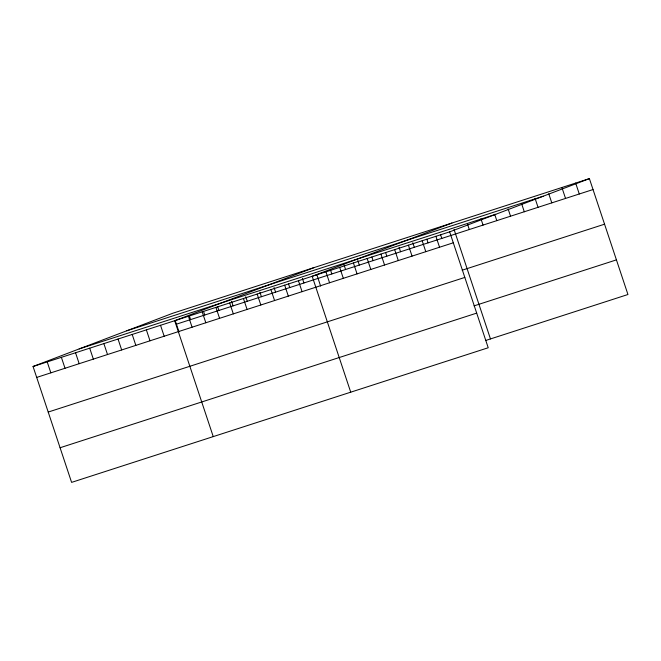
<?xml version="1.0" encoding="UTF-8"?>
<svg xmlns="http://www.w3.org/2000/svg" width="661" height="661" viewBox="0 0 661 661"><rect width="100%" height="100%" fill="white"/><g stroke="black" fill="none" stroke-linecap="round" stroke-linejoin="round"><path stroke-width="0.99" d="M589.397 178.619L449.662 231.862L488.215 347.752L71.603 482.381L33.05 366.491L172.785 313.248L589.397 178.619L627.95 294.509L485.562 340.522M314.438 267.474L174.694 320.717L213.247 436.607M451.917 223.046L312.182 276.29L350.727 392.18M126.672 330.822L543.284 196.193M79.163 348.917L495.775 214.296M33.05 366.491L449.662 231.862M176.421 324.179L593.033 189.55M36.685 377.423L453.297 242.794M462.163 270.2L604.559 224.186M48.212 412.059L464.815 277.43M474.036 305.886L616.432 259.872M60.077 447.745L476.688 313.116M575.648 183.064L579.284 193.995M561.9 187.509L565.543 198.44M548.762 193.772L551.795 202.877M535.013 198.217L538.046 207.323M521.57 203.571L524.297 211.768M508.119 208.926L510.548 216.205M494.676 214.28L496.799 220.65M480.927 218.717L483.051 225.095M467.484 224.071L469.302 229.541M454.041 229.425L490.47 338.936M440.598 234.779L441.804 238.423M435.913 236.308L439.548 247.239M426.849 239.224L428.055 242.868M422.164 240.753L425.8 251.684M412.795 242.752L414.307 247.305M408.415 245.19L412.051 256.121M399.046 247.197L400.558 251.75M394.667 249.635L398.302 260.566M385.603 252.552L386.817 256.195M380.918 254.08L384.553 265.011M371.854 256.989L373.068 260.632M367.169 258.517L370.804 269.448M357.799 260.525L359.32 265.078M353.42 262.962L357.064 273.894M344.05 264.97L345.571 269.523M339.68 267.408L343.315 278.339M330.607 270.316L331.822 273.96M325.931 271.845L329.566 282.776M316.859 274.761L320.635 286.106M302.391 278.43L303.911 282.982M298.433 280.735L302.069 291.666M288.535 283.916L289.741 287.56M284.684 285.18L288.32 296.103M274.067 287.585L275.579 292.137M270.936 289.617L274.571 300.548M259.897 292.162L261.417 296.715M257.187 294.062L260.822 304.994M245.735 296.739L247.247 301.292M243.438 298.508L247.074 309.439M231.565 301.317L233.085 305.869M229.689 302.945L233.325 313.876M217.709 306.803L218.915 310.447M215.94 307.39L219.576 318.321M203.538 311.381L204.753 315.024M202.192 311.835L205.827 322.766M189.376 315.958L190.591 319.602M188.443 316.272L192.078 327.203M175.215 320.535L178.982 331.872M160.532 325.295L164.168 336.226M146.37 329.872L150.006 340.803M132.2 334.449L135.836 345.381M118.038 339.027L121.674 349.958M103.876 343.604L107.512 354.536M89.706 348.182L93.341 359.113M75.544 352.759L79.18 363.69M61.382 357.337L65.018 368.268M47.212 361.914L50.847 372.845"/></g></svg>
